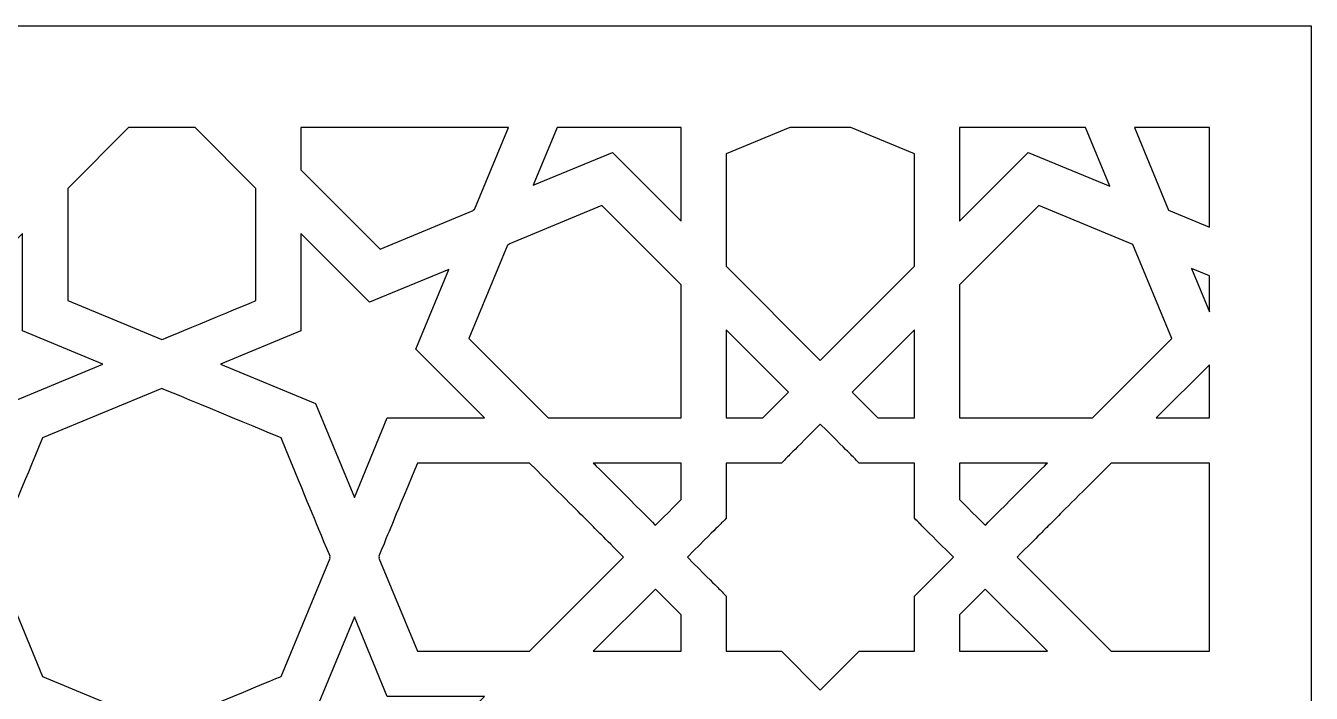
# Model space of a CAD drawing. Header units: millimetres. Extents: x -71 to 72, y -100 to 100.
# Drawn here: x 34.44 to 71.6, y 80.87 to 100.16 of the extents above; entities that cross this region are included whole.
import ezdxf

# ---------------------------------------------------------------- set-up
doc = ezdxf.new("R2010")
doc.units = ezdxf.units.MM
doc.header["$MEASUREMENT"] = 0
doc.layers.add('layer 1', color=7, linetype='Continuous')

msp = doc.modelspace()

# ---------------------------------------------------------------- linework, layer by layer
at = {"layer": 'layer 1', "color": 250}
for points, knots in [([(-71.2611, 100.1639), (-71.2611, 100.1639), (-71.2611, -99.8361), (-71.2611, -99.8361), (-71.2611, -99.8361), (-71.2611, -99.8361), (71.5959, -99.8361), (71.5959, -99.8361), (71.5959, -99.8361), (71.5959, -99.8361), (71.5959, 100.1639), (71.5959, 100.1639), (71.5959, 100.1639), (71.5959, 100.1639), (-71.2611, 100.1639), (-71.2611, 100.1639)], [0, 0, 0, 0, 0.2, 0.2, 0.2, 0.2, 0.4, 0.4, 0.4, 0.4, 0.6, 0.6, 0.6, 0.6, 1, 1, 1, 1]), ([(35.6581, 95.461), (35.6581, 95.461), (37.4139, 97.2185), (37.4139, 97.2185), (37.4139, 97.2185), (37.4139, 97.2185), (39.3379, 97.2185), (39.3379, 97.2185), (39.3379, 97.2185), (39.3379, 97.2185), (41.0937, 95.461), (41.0937, 95.461), (41.0937, 95.461), (41.0937, 95.461), (41.0937, 92.2161), (41.0937, 92.2161), (41.0937, 92.2161), (41.0517, 92.1985), (38.4175, 91.107), (38.3759, 91.0897), (38.3759, 91.0897), (38.3759, 91.0897), (35.6581, 92.2161), (35.6581, 92.2161), (35.6581, 92.2161), (35.6581, 92.2161), (35.6581, 95.461), (35.6581, 95.461)], [0, 0, 0, 0, 0.125, 0.125, 0.125, 0.125, 0.25, 0.25, 0.25, 0.25, 0.375, 0.375, 0.375, 0.375, 0.5, 0.5, 0.5, 0.5, 0.625, 0.625, 0.625, 0.625, 0.75, 0.75, 0.75, 0.75, 1, 1, 1, 1]), ([(42.3951, 97.2185), (42.3951, 97.2185), (48.393, 97.2185), (48.393, 97.2185), (48.393, 97.2185), (48.393, 97.2185), (47.4126, 94.85), (47.4126, 94.85), (47.4126, 94.85), (47.4126, 94.85), (47.3812, 94.8369), (47.3812, 94.8369), (47.3812, 94.8369), (47.3812, 94.8369), (47.3742, 94.82), (47.3742, 94.82), (47.3742, 94.82), (47.3742, 94.82), (44.6874, 93.7066), (44.6874, 93.7066), (44.6874, 93.7066), (44.6874, 93.7066), (42.3951, 96.0007), (42.3951, 96.0007), (42.3951, 96.0007), (42.3951, 96.0007), (42.3951, 97.2185), (42.3951, 97.2185)], [0, 0, 0, 0, 0.125, 0.125, 0.125, 0.125, 0.25, 0.25, 0.25, 0.25, 0.375, 0.375, 0.375, 0.375, 0.5, 0.5, 0.5, 0.5, 0.625, 0.625, 0.625, 0.625, 0.75, 0.75, 0.75, 0.75, 1, 1, 1, 1]), ([(49.802, 97.2185), (49.802, 97.2185), (53.3883, 97.2185), (53.3883, 97.2185), (53.3883, 97.2185), (53.3883, 96.8802), (53.3883, 94.8528), (53.3883, 94.5145), (53.3883, 94.5145), (53.3883, 94.5145), (51.4008, 96.5031), (51.4008, 96.5031), (51.4008, 96.5031), (51.4008, 96.5031), (49.1134, 95.5548), (49.1134, 95.5548), (49.1134, 95.5548), (49.1134, 95.5548), (49.802, 97.2185), (49.802, 97.2185)], [0, 0, 0, 0, 0.1666667, 0.1666667, 0.1666667, 0.1666667, 0.3333333, 0.3333333, 0.3333333, 0.3333333, 0.5, 0.5, 0.5, 0.5, 0.6666667, 0.6666667, 0.6666667, 0.6666667, 1, 1, 1, 1]), ([(54.6901, 96.4562), (54.6901, 96.4562), (56.5288, 97.2185), (56.5288, 97.2185), (56.5288, 97.2185), (56.5288, 97.2185), (58.2863, 97.2185), (58.2863, 97.2185), (58.2863, 97.2185), (58.2863, 97.2185), (60.1253, 96.4562), (60.1253, 96.4562), (60.1253, 96.4562), (60.1253, 96.4562), (60.1253, 93.2117), (60.1253, 93.2117), (60.1253, 93.2117), (60.1253, 93.2117), (57.4075, 90.491), (57.4075, 90.491), (57.4075, 90.491), (57.4075, 90.491), (54.6901, 93.2117), (54.6901, 93.2117), (54.6901, 93.2117), (54.6901, 93.2117), (54.6901, 96.4562), (54.6901, 96.4562)], [0, 0, 0, 0, 0.125, 0.125, 0.125, 0.125, 0.25, 0.25, 0.25, 0.25, 0.375, 0.375, 0.375, 0.375, 0.5, 0.5, 0.5, 0.5, 0.625, 0.625, 0.625, 0.625, 0.75, 0.75, 0.75, 0.75, 1, 1, 1, 1]), ([(61.4274, 97.2185), (61.4274, 97.2185), (65.0745, 97.2185), (65.0745, 97.2185), (65.0745, 97.2185), (65.0745, 97.2185), (65.7754, 95.5245), (65.7754, 95.5245), (65.7754, 95.5245), (65.7754, 95.5245), (63.4146, 96.5031), (63.4146, 96.5031), (63.4146, 96.5031), (63.4146, 96.5031), (61.4274, 94.5145), (61.4274, 94.5145), (61.4274, 94.5145), (61.4274, 94.8623), (61.4274, 96.9176), (61.4274, 97.2185)], [0, 0, 0, 0, 0.1666667, 0.1666667, 0.1666667, 0.1666667, 0.3333333, 0.3333333, 0.3333333, 0.3333333, 0.5, 0.5, 0.5, 0.5, 0.6666667, 0.6666667, 0.6666667, 0.6666667, 1, 1, 1, 1]), ([(68.6509, 94.3441), (68.6509, 94.3441), (67.4709, 94.8334), (67.4709, 94.8334), (67.4709, 94.8334), (67.4709, 94.8334), (66.4838, 97.2185), (66.4838, 97.2185), (66.4838, 97.2185), (66.4838, 97.2185), (68.6509, 97.2185), (68.6509, 97.2185), (68.6509, 97.2185), (68.6509, 97.2185), (68.6509, 94.3441), (68.6509, 94.3441)], [0, 0, 0, 0, 0.2, 0.2, 0.2, 0.2, 0.4, 0.4, 0.4, 0.4, 0.6, 0.6, 0.6, 0.6, 1, 1, 1, 1]), ([(48.4089, 93.8527), (48.4089, 93.8527), (51.096, 94.966), (51.096, 94.966), (51.096, 94.966), (51.096, 94.966), (53.3883, 92.6719), (53.3883, 92.6719), (53.3883, 92.6719), (53.3883, 92.6719), (53.3883, 88.8252), (53.3883, 88.8252), (53.3883, 88.8252), (53.3883, 88.8252), (49.5445, 88.8252), (49.5445, 88.8252), (49.5445, 88.8252), (49.5445, 88.8252), (47.2521, 91.1193), (47.2521, 91.1193), (47.2521, 91.1193), (47.2521, 91.1193), (48.3711, 93.8227), (48.3711, 93.8227), (48.3711, 93.8227), (48.3711, 93.8227), (48.4018, 93.8357), (48.4018, 93.8357), (48.4018, 93.8357), (48.4018, 93.8357), (48.4089, 93.8527), (48.4089, 93.8527)], [0, 0, 0, 0, 0.1111111, 0.1111111, 0.1111111, 0.1111111, 0.2222222, 0.2222222, 0.2222222, 0.2222222, 0.3333333, 0.3333333, 0.3333333, 0.3333333, 0.4444444, 0.4444444, 0.4444444, 0.4444444, 0.5555556, 0.5555556, 0.5555556, 0.5555556, 0.6666667, 0.6666667, 0.6666667, 0.6666667, 0.7777778, 0.7777778, 0.7777778, 0.7777778, 1, 1, 1, 1]), ([(61.4274, 92.6719), (61.4274, 92.6719), (63.7198, 94.966), (63.7198, 94.966), (63.7198, 94.966), (63.7198, 94.966), (66.4372, 93.8396), (66.4372, 93.8396), (66.4372, 93.8396), (66.4372, 93.8396), (67.563, 91.1193), (67.563, 91.1193), (67.563, 91.1193), (67.563, 91.1193), (65.2706, 88.8252), (65.2706, 88.8252), (65.2706, 88.8252), (65.2706, 88.8252), (61.4274, 88.8252), (61.4274, 88.8252), (61.4274, 88.8252), (61.4274, 88.8252), (61.4274, 92.6719), (61.4274, 92.6719)], [0, 0, 0, 0, 0.1428571, 0.1428571, 0.1428571, 0.1428571, 0.2857143, 0.2857143, 0.2857143, 0.2857143, 0.4285714, 0.4285714, 0.4285714, 0.4285714, 0.5714286, 0.5714286, 0.5714286, 0.5714286, 0.7142857, 0.7142857, 0.7142857, 0.7142857, 1, 1, 1, 1]), ([(30.008, 93.1482), (30.008, 93.1482), (32.3695, 92.1696), (32.3695, 92.1696), (32.3695, 92.1696), (32.3695, 92.1696), (34.356, 94.1582), (34.356, 94.1582), (34.356, 94.1582), (34.356, 94.1582), (34.356, 91.3455), (34.356, 91.3455), (34.356, 91.3455), (34.356, 91.3455), (36.6748, 90.3845), (36.6748, 90.3845), (36.6748, 90.3845), (36.6748, 90.3845), (33.9341, 89.2479), (33.9341, 89.2479), (33.9341, 89.2479), (33.9341, 89.2479), (32.778, 86.4553), (32.778, 86.4553), (32.778, 86.4553), (32.778, 86.4553), (31.7969, 88.8252), (31.7969, 88.8252), (31.7969, 88.8252), (31.7969, 88.8252), (28.9867, 88.8252), (28.9867, 88.8252), (28.9867, 88.8252), (28.9867, 88.8252), (30.9739, 90.8131), (30.9739, 90.8131), (30.9739, 90.8131), (30.9739, 90.8131), (30.008, 93.1482), (30.008, 93.1482)], [0, 0, 0, 0, 0.0909091, 0.0909091, 0.0909091, 0.0909091, 0.1818182, 0.1818182, 0.1818182, 0.1818182, 0.2727273, 0.2727273, 0.2727273, 0.2727273, 0.3636364, 0.3636364, 0.3636364, 0.3636364, 0.4545455, 0.4545455, 0.4545455, 0.4545455, 0.5454545, 0.5454545, 0.5454545, 0.5454545, 0.6363636, 0.6363636, 0.6363636, 0.6363636, 0.7272727, 0.7272727, 0.7272727, 0.7272727, 0.8181818, 0.8181818, 0.8181818, 0.8181818, 1, 1, 1, 1]), ([(42.3951, 94.1582), (42.3951, 94.1582), (44.3826, 92.1696), (44.3826, 92.1696), (44.3826, 92.1696), (44.3826, 92.1696), (46.67, 93.1178), (46.67, 93.1178), (46.67, 93.1178), (46.67, 93.1178), (45.7168, 90.8131), (45.7168, 90.8131), (45.7168, 90.8131), (45.7168, 90.8131), (47.7033, 88.8252), (47.7033, 88.8252), (47.7033, 88.8252), (47.7033, 88.8252), (44.8938, 88.8252), (44.8938, 88.8252), (44.8938, 88.8252), (44.8938, 88.8252), (43.9434, 86.529), (43.9434, 86.529), (43.9434, 86.529), (43.9434, 86.529), (42.8181, 89.2479), (42.8181, 89.2479), (42.8181, 89.2479), (42.8181, 89.2479), (40.0766, 90.3845), (40.0766, 90.3845), (40.0766, 90.3845), (40.0766, 90.3845), (42.3951, 91.3455), (42.3951, 91.3455), (42.3951, 91.3455), (42.3951, 91.3455), (42.3951, 94.1582), (42.3951, 94.1582)], [0, 0, 0, 0, 0.0909091, 0.0909091, 0.0909091, 0.0909091, 0.1818182, 0.1818182, 0.1818182, 0.1818182, 0.2727273, 0.2727273, 0.2727273, 0.2727273, 0.3636364, 0.3636364, 0.3636364, 0.3636364, 0.4545455, 0.4545455, 0.4545455, 0.4545455, 0.5454545, 0.5454545, 0.5454545, 0.5454545, 0.6363636, 0.6363636, 0.6363636, 0.6363636, 0.7272727, 0.7272727, 0.7272727, 0.7272727, 0.8181818, 0.8181818, 0.8181818, 0.8181818, 1, 1, 1, 1]), ([(68.6509, 91.8962), (68.6509, 91.8962), (68.1327, 93.1482), (68.1327, 93.1482), (68.1327, 93.1482), (68.1327, 93.1482), (68.6509, 92.9337), (68.6509, 92.9337), (68.6509, 92.9337), (68.6509, 92.9337), (68.6509, 91.8962), (68.6509, 91.8962)], [0, 0, 0, 0, 0.25, 0.25, 0.25, 0.25, 0.5, 0.5, 0.5, 0.5, 1, 1, 1, 1]), ([(54.6901, 91.3691), (54.6901, 91.3691), (56.4871, 89.5703), (56.4871, 89.5703), (56.4871, 89.5703), (56.4871, 89.5703), (55.7428, 88.8252), (55.7428, 88.8252), (55.7428, 88.8252), (55.7428, 88.8252), (54.6901, 88.8252), (54.6901, 88.8252), (54.6901, 88.8252), (54.6901, 88.8252), (54.6901, 91.3691), (54.6901, 91.3691)], [0, 0, 0, 0, 0.2, 0.2, 0.2, 0.2, 0.4, 0.4, 0.4, 0.4, 0.6, 0.6, 0.6, 0.6, 1, 1, 1, 1]), ([(60.1253, 91.3691), (60.1253, 91.3691), (60.1253, 88.8252), (60.1253, 88.8252), (60.1253, 88.8252), (60.1253, 88.8252), (59.0727, 88.8252), (59.0727, 88.8252), (59.0727, 88.8252), (59.0727, 88.8252), (58.3279, 89.5703), (58.3279, 89.5703), (58.3279, 89.5703), (58.3279, 89.5703), (60.1253, 91.3691), (60.1253, 91.3691)], [0, 0, 0, 0, 0.2, 0.2, 0.2, 0.2, 0.4, 0.4, 0.4, 0.4, 0.6, 0.6, 0.6, 0.6, 1, 1, 1, 1]), ([(68.6509, 88.8252), (68.6509, 88.8252), (67.1118, 88.8252), (67.1118, 88.8252), (67.1118, 88.8252), (67.1118, 88.8252), (68.6509, 90.3651), (68.6509, 90.3651), (68.6509, 90.3651), (68.6509, 90.3651), (68.6509, 88.8252), (68.6509, 88.8252)], [0, 0, 0, 0, 0.25, 0.25, 0.25, 0.25, 0.5, 0.5, 0.5, 0.5, 1, 1, 1, 1]), ([(43.2386, 84.7771), (43.2386, 84.7771), (41.8218, 81.3527), (41.8218, 81.3527), (41.8218, 81.3527), (41.8059, 81.346), (38.4073, 79.9373), (38.3911, 79.931), (38.3911, 79.931), (38.3911, 79.931), (38.3759, 79.9373), (38.3759, 79.9373), (38.3759, 79.9373), (38.3759, 79.9373), (38.3604, 79.931), (38.3604, 79.931), (38.3604, 79.931), (38.3604, 79.931), (34.9296, 81.3527), (34.9296, 81.3527), (34.9296, 81.3527), (34.9296, 81.3527), (33.5026, 84.8014), (33.5026, 84.8014), (33.5026, 84.8014), (33.9902, 85.9804), (33.6483, 85.1539), (34.9296, 88.2509), (34.9296, 88.2509), (34.9296, 88.2509), (38.3759, 89.6793), (38.3759, 89.6793), (38.3759, 89.6793), (38.4179, 89.6617), (41.7802, 88.2682), (41.8218, 88.2509), (41.8218, 88.2509), (42.6653, 86.2126), (42.7228, 86.0729), (43.2386, 84.8261), (43.2386, 84.8261), (43.2386, 84.8261), (43.2283, 84.8014), (43.2283, 84.8014), (43.2283, 84.8014), (43.2283, 84.8014), (43.2386, 84.7771), (43.2386, 84.7771)], [0, 0, 0, 0, 0.0769231, 0.0769231, 0.0769231, 0.0769231, 0.1538462, 0.1538462, 0.1538462, 0.1538462, 0.2307692, 0.2307692, 0.2307692, 0.2307692, 0.3076923, 0.3076923, 0.3076923, 0.3076923, 0.3846154, 0.3846154, 0.3846154, 0.3846154, 0.4615385, 0.4615385, 0.4615385, 0.4615385, 0.5384615, 0.5384615, 0.5384615, 0.5384615, 0.6153846, 0.6153846, 0.6153846, 0.6153846, 0.6923077, 0.6923077, 0.6923077, 0.6923077, 0.7692308, 0.7692308, 0.7692308, 0.7692308, 0.8461538, 0.8461538, 0.8461538, 0.8461538, 1, 1, 1, 1]), ([(54.6901, 85.9286), (54.6901, 86.8754), (54.6901, 86.577), (54.6901, 87.5221), (54.6901, 87.5221), (55.6306, 87.5221), (55.3378, 87.5221), (56.2822, 87.5221), (56.2822, 87.5221), (56.5658, 87.806), (56.3852, 87.6251), (57.4075, 88.6488), (57.4075, 88.6488), (58.4302, 87.6251), (58.25, 87.806), (58.5336, 87.5221), (58.5336, 87.5221), (58.5336, 87.5221), (60.1253, 87.5221), (60.1253, 87.5221), (60.1253, 87.5221), (60.1253, 87.5221), (60.1253, 85.9293), (60.1253, 85.9293), (60.1253, 85.9293), (60.3875, 85.6665), (60.1687, 85.8855), (61.2514, 84.8014), (61.2514, 84.8014), (61.2514, 84.8014), (60.1253, 83.675), (60.1253, 83.675), (60.1253, 83.675), (60.1253, 82.7285), (60.1253, 83.0266), (60.1253, 82.0822), (60.1253, 82.0822), (58.7199, 82.0822), (59.0836, 82.0822), (58.5333, 82.0822), (58.5333, 82.0822), (58.5333, 82.0822), (57.4075, 80.9551), (57.4075, 80.9551), (57.4075, 80.9551), (57.4075, 80.9551), (56.2822, 82.0822), (56.2822, 82.0822), (56.2822, 82.0822), (55.7315, 82.0822), (56.0959, 82.0822), (54.6901, 82.0822), (54.6901, 82.0822), (54.6901, 83.0227), (54.6901, 82.7303), (54.6901, 83.675), (54.6901, 83.675), (54.4065, 83.959), (54.5871, 83.778), (53.5644, 84.8014), (53.5644, 84.8014), (54.659, 85.8972), (54.4149, 85.6527), (54.6901, 85.9286)], [0, 0, 0, 0, 0.0588235, 0.0588235, 0.0588235, 0.0588235, 0.1176471, 0.1176471, 0.1176471, 0.1176471, 0.1764706, 0.1764706, 0.1764706, 0.1764706, 0.2352941, 0.2352941, 0.2352941, 0.2352941, 0.2941176, 0.2941176, 0.2941176, 0.2941176, 0.3529412, 0.3529412, 0.3529412, 0.3529412, 0.4117647, 0.4117647, 0.4117647, 0.4117647, 0.4705882, 0.4705882, 0.4705882, 0.4705882, 0.5294118, 0.5294118, 0.5294118, 0.5294118, 0.5882353, 0.5882353, 0.5882353, 0.5882353, 0.6470588, 0.6470588, 0.6470588, 0.6470588, 0.7058824, 0.7058824, 0.7058824, 0.7058824, 0.7647059, 0.7647059, 0.7647059, 0.7647059, 0.8235294, 0.8235294, 0.8235294, 0.8235294, 0.8823529, 0.8823529, 0.8823529, 0.8823529, 1, 1, 1, 1]), ([(44.6479, 84.8261), (45.1302, 85.9921), (44.8913, 85.4146), (45.7634, 87.5221), (45.7634, 87.5221), (45.7634, 87.5221), (49.0054, 87.5221), (49.0054, 87.5221), (49.0054, 87.5221), (51.1157, 85.4096), (50.5256, 86.0002), (51.7236, 84.8014), (51.7236, 84.8014), (51.7236, 84.8014), (49.0054, 82.0815), (49.0054, 82.0815), (49.0054, 82.0815), (49.0054, 82.0815), (45.7634, 82.0815), (45.7634, 82.0815), (45.7634, 82.0815), (45.7634, 82.0815), (44.6479, 84.7771), (44.6479, 84.7771), (44.6479, 84.7771), (44.6479, 84.7771), (44.6582, 84.8014), (44.6582, 84.8014), (44.6582, 84.8014), (44.6582, 84.8014), (44.6479, 84.8261), (44.6479, 84.8261)], [0, 0, 0, 0, 0.1111111, 0.1111111, 0.1111111, 0.1111111, 0.2222222, 0.2222222, 0.2222222, 0.2222222, 0.3333333, 0.3333333, 0.3333333, 0.3333333, 0.4444444, 0.4444444, 0.4444444, 0.4444444, 0.5555556, 0.5555556, 0.5555556, 0.5555556, 0.6666667, 0.6666667, 0.6666667, 0.6666667, 0.7777778, 0.7777778, 0.7777778, 0.7777778, 1, 1, 1, 1]), ([(53.3883, 86.468), (53.3513, 86.4309), (52.681, 85.7596), (52.644, 85.7225), (52.644, 85.7225), (52.6073, 85.7592), (50.8829, 87.485), (50.8462, 87.5221), (50.8462, 87.5221), (50.8462, 87.5221), (53.3883, 87.5221), (53.3883, 87.5221), (53.3883, 87.5221), (53.3883, 87.5221), (53.3883, 86.468), (53.3883, 86.468)], [0, 0, 0, 0, 0.2, 0.2, 0.2, 0.2, 0.4, 0.4, 0.4, 0.4, 0.6, 0.6, 0.6, 0.6, 1, 1, 1, 1]), ([(61.4274, 87.5221), (61.4274, 87.5221), (63.9689, 87.5221), (63.9689, 87.5221), (63.9689, 87.5221), (63.9293, 87.4822), (62.2117, 85.7631), (62.1718, 85.7232), (62.1718, 85.7232), (62.1351, 85.7603), (61.4641, 86.432), (61.4274, 86.4687), (61.4274, 86.4687), (61.4274, 86.4687), (61.4274, 87.5221), (61.4274, 87.5221)], [0, 0, 0, 0, 0.2, 0.2, 0.2, 0.2, 0.4, 0.4, 0.4, 0.4, 0.6, 0.6, 0.6, 0.6, 1, 1, 1, 1]), ([(68.6509, 82.0822), (68.6509, 82.0822), (65.81, 82.0822), (65.81, 82.0822), (65.81, 82.0822), (65.81, 82.0822), (63.0922, 84.8014), (63.0922, 84.8014), (63.0922, 84.8014), (64.3686, 86.0792), (63.682, 85.392), (65.81, 87.5221), (65.81, 87.5221), (65.81, 87.5221), (68.6509, 87.5221), (68.6509, 87.5221), (68.6509, 87.5221), (68.6509, 87.5221), (68.6509, 82.0822), (68.6509, 82.0822)], [0, 0, 0, 0, 0.1666667, 0.1666667, 0.1666667, 0.1666667, 0.3333333, 0.3333333, 0.3333333, 0.3333333, 0.5, 0.5, 0.5, 0.5, 0.6666667, 0.6666667, 0.6666667, 0.6666667, 1, 1, 1, 1]), ([(50.8466, 82.0815), (50.8466, 82.0815), (52.644, 83.8807), (52.644, 83.8807), (52.644, 83.8807), (52.644, 83.8807), (53.3883, 83.1353), (53.3883, 83.1353), (53.3883, 83.1353), (53.3883, 83.1353), (53.3883, 82.0822), (53.3883, 82.0822), (53.3883, 82.0822), (53.3883, 82.0822), (50.8466, 82.0815), (50.8466, 82.0815)], [0, 0, 0, 0, 0.2, 0.2, 0.2, 0.2, 0.4, 0.4, 0.4, 0.4, 0.6, 0.6, 0.6, 0.6, 1, 1, 1, 1]), ([(61.4274, 83.1353), (61.4274, 83.1353), (62.1715, 83.8807), (62.1715, 83.8807), (62.1715, 83.8807), (62.1715, 83.8807), (62.1718, 83.88), (62.1718, 83.88), (62.1718, 83.88), (62.1718, 83.88), (62.1722, 83.8807), (62.1722, 83.8807), (62.1722, 83.8807), (62.1722, 83.8807), (63.9689, 82.0822), (63.9689, 82.0822), (63.9689, 82.0822), (63.9689, 82.0822), (61.4274, 82.0822), (61.4274, 82.0822), (61.4274, 82.0822), (61.4274, 82.0822), (61.4274, 83.1353), (61.4274, 83.1353)], [0, 0, 0, 0, 0.1428571, 0.1428571, 0.1428571, 0.1428571, 0.2857143, 0.2857143, 0.2857143, 0.2857143, 0.4285714, 0.4285714, 0.4285714, 0.4285714, 0.5714286, 0.5714286, 0.5714286, 0.5714286, 0.7142857, 0.7142857, 0.7142857, 0.7142857, 1, 1, 1, 1]), ([(28.9867, 80.7791), (29.2862, 80.7791), (31.4988, 80.7791), (31.7969, 80.7791), (31.7969, 80.7791), (31.7969, 80.7791), (32.7777, 83.148), (32.7777, 83.148), (32.7777, 83.148), (32.7777, 83.148), (33.9337, 80.3557), (33.9337, 80.3557), (33.9337, 80.3557), (33.9337, 80.3557), (36.6593, 79.2254), (36.6593, 79.2254), (36.6593, 79.2254), (36.6593, 79.2254), (34.356, 78.2708), (34.356, 78.2708), (34.356, 78.2708), (34.356, 77.9166), (34.356, 75.8035), (34.356, 75.4581), (34.356, 75.4581), (34.356, 75.4581), (32.3688, 77.4467), (32.3688, 77.4467), (32.3688, 77.4467), (32.3688, 77.4467), (30.0143, 76.4709), (30.0143, 76.4709), (30.0143, 76.4709), (30.0143, 76.4709), (30.9743, 78.7898), (30.9743, 78.7898), (30.9743, 78.7898), (30.9743, 78.7898), (28.9867, 80.7791), (28.9867, 80.7791)], [0, 0, 0, 0, 0.0909091, 0.0909091, 0.0909091, 0.0909091, 0.1818182, 0.1818182, 0.1818182, 0.1818182, 0.2727273, 0.2727273, 0.2727273, 0.2727273, 0.3636364, 0.3636364, 0.3636364, 0.3636364, 0.4545455, 0.4545455, 0.4545455, 0.4545455, 0.5454545, 0.5454545, 0.5454545, 0.5454545, 0.6363636, 0.6363636, 0.6363636, 0.6363636, 0.7272727, 0.7272727, 0.7272727, 0.7272727, 0.8181818, 0.8181818, 0.8181818, 0.8181818, 1, 1, 1, 1]), ([(44.8938, 80.7784), (44.8938, 80.7784), (47.7033, 80.7784), (47.7033, 80.7784), (47.7033, 80.7784), (47.7033, 80.7784), (45.7168, 78.7905), (45.7168, 78.7905), (45.7168, 78.7905), (45.7168, 78.7905), (46.664, 76.5013), (46.664, 76.5013), (46.664, 76.5013), (46.664, 76.5013), (44.3826, 77.4467), (44.3826, 77.4467), (44.3826, 77.4467), (44.3826, 77.4467), (42.3951, 75.4581), (42.3951, 75.4581), (42.3951, 75.4581), (42.3951, 75.8127), (42.3951, 77.9265), (42.3951, 78.2708), (42.3951, 78.2708), (42.3951, 78.2708), (40.0921, 79.2254), (40.0921, 79.2254), (40.0921, 79.2254), (40.0921, 79.2254), (42.8181, 80.3557), (42.8181, 80.3557), (42.8181, 80.3557), (42.8181, 80.3557), (43.9434, 83.0746), (43.9434, 83.0746), (43.9434, 83.0746), (43.9434, 83.0746), (44.8938, 80.7784), (44.8938, 80.7784)], [0, 0, 0, 0, 0.0909091, 0.0909091, 0.0909091, 0.0909091, 0.1818182, 0.1818182, 0.1818182, 0.1818182, 0.2727273, 0.2727273, 0.2727273, 0.2727273, 0.3636364, 0.3636364, 0.3636364, 0.3636364, 0.4545455, 0.4545455, 0.4545455, 0.4545455, 0.5454545, 0.5454545, 0.5454545, 0.5454545, 0.6363636, 0.6363636, 0.6363636, 0.6363636, 0.7272727, 0.7272727, 0.7272727, 0.7272727, 0.8181818, 0.8181818, 0.8181818, 0.8181818, 1, 1, 1, 1])]:
    msp.add_open_spline(points, degree=3, knots=knots, dxfattribs=at)

doc.saveas('drawing.dxf')
